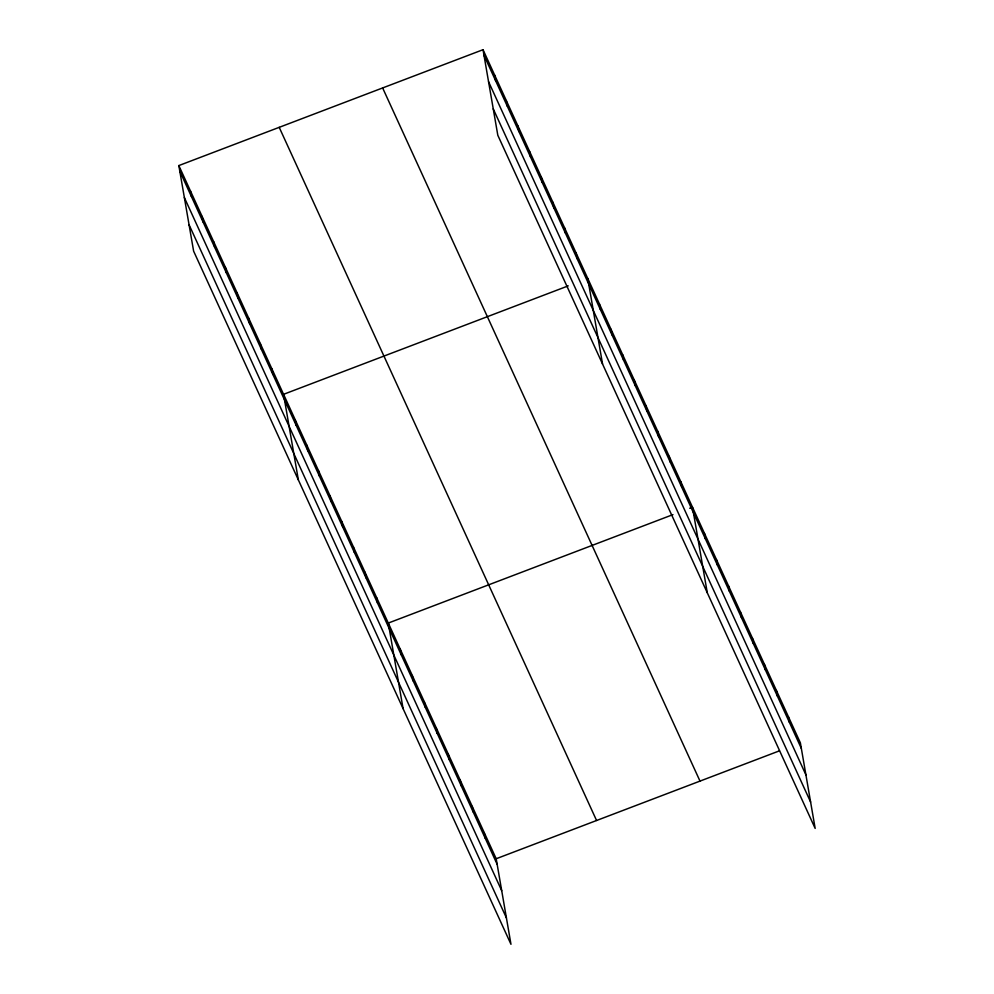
<?xml version="1.0" encoding="UTF-8"?>
<svg xmlns="http://www.w3.org/2000/svg" width="994" height="994" viewBox="0 0 994 994"><rect width="100%" height="100%" fill="white"/><g stroke="black" fill="none" stroke-linecap="round" stroke-linejoin="round"><path stroke-width="1.49" d="M178.833 165.576L496.192 858.741L510.978 944.3L193.619 251.147L178.833 165.576L483.022 49.7L800.381 742.853L815.167 828.424L497.808 135.259L483.022 49.7M568.233 285.874L283.563 394.32L298.349 479.878M672.963 514.619L388.294 623.064L403.079 708.623M689.699 508.245L692.483 507.188L707.268 592.747M496.192 858.741L779.47 750.83M483.991 55.304L801.35 748.457M488.551 81.682L805.91 774.848M493.248 108.88L810.607 802.034M382.64 87.944L700 781.098M279.215 127.344L596.574 820.497M179.802 171.179L497.162 864.333M184.362 197.57L501.721 890.723M189.059 224.756L506.418 917.909M788.391 716.674L789.36 722.265M776.413 690.482L777.37 696.086M764.423 664.303L765.38 669.894M752.433 638.111L753.402 643.714M740.443 611.931L741.412 617.522M728.453 585.739L729.422 591.343M716.463 559.56L717.432 565.151M704.473 533.368L705.442 538.972M680.84 481.767L681.809 487.371M669.211 456.358L670.18 461.949M657.568 430.936L658.537 436.54M645.938 405.527L646.908 411.118M634.296 380.106L635.265 385.709M622.666 354.684L623.636 360.288M611.024 329.275L611.993 334.879M599.394 303.853L600.351 309.457M587.752 278.444L602.538 364.003M576.122 253.023L577.079 258.626M564.48 227.614L565.449 233.205M552.838 202.192L553.807 207.796M541.208 176.783L542.177 182.374M529.566 151.361L530.535 156.965M517.936 125.952L518.905 131.543M506.294 100.531L507.263 106.134M494.664 75.122L495.621 80.713M484.202 832.55L485.171 838.153M472.225 806.358L473.181 811.961M460.234 780.178L461.191 785.782M448.244 753.986L449.201 759.59M436.254 727.807L437.223 733.41M424.264 701.615L425.233 707.219M412.274 675.435L413.243 681.027M400.284 649.244L401.253 654.847M376.651 597.642L377.621 603.246M365.022 572.233L365.991 577.825M353.379 546.812L354.349 552.415M341.75 521.403L342.719 526.994M330.107 495.981L331.077 501.585M318.478 470.572L319.447 476.163M306.835 445.15L307.805 450.754M295.206 419.741L296.162 425.333M271.921 368.898L272.89 374.502M260.291 343.489L261.26 349.093M248.649 318.068L249.618 323.671M237.019 292.658L237.988 298.25M225.377 267.237L226.346 272.841M213.747 241.828L214.716 247.419M202.105 216.406L203.074 222.01M190.475 190.997L191.432 196.588"/></g></svg>
